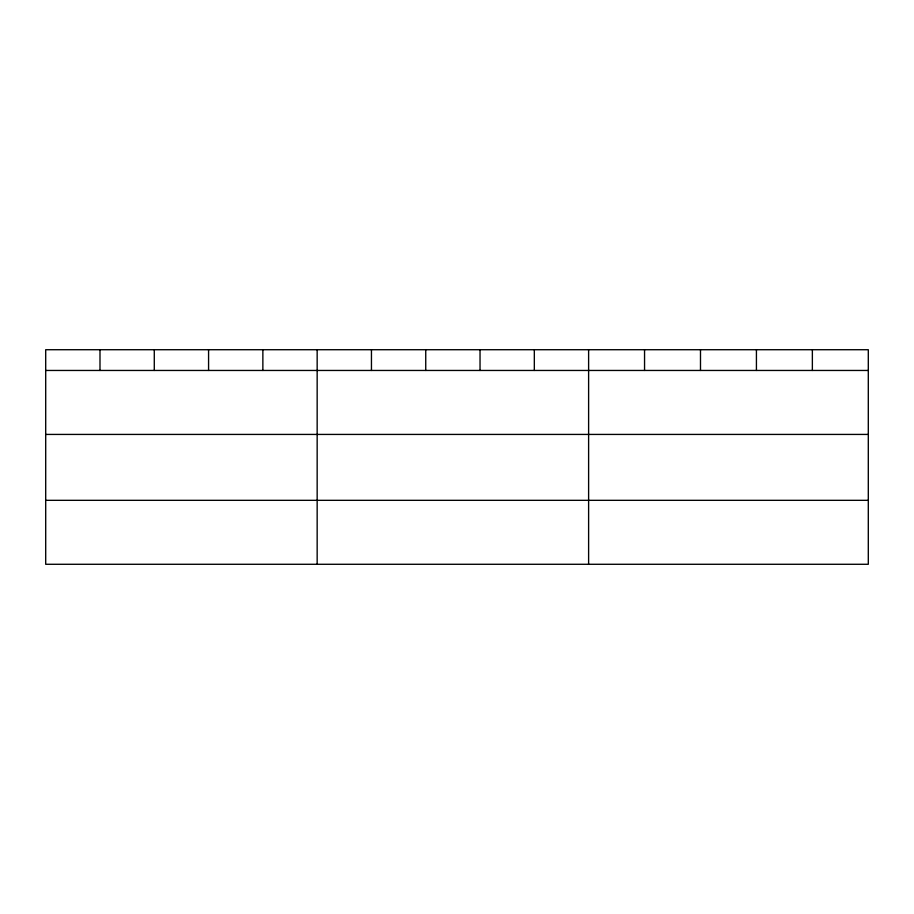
<?xml version="1.0" encoding="UTF-8"?>
<svg xmlns="http://www.w3.org/2000/svg" width="914" height="914" viewBox="0 0 914 914"><rect width="100%" height="100%" fill="white"/><g stroke="black" fill="none" stroke-linecap="round" stroke-linejoin="round"><path stroke-width="1.37" d="M868.3 434.424L868.3 349.719L45.7 349.719L45.7 564.281L868.3 564.281L868.3 434.424L45.7 434.424M45.7 370.456L868.3 370.456M45.7 500.324L868.3 500.324M812.363 349.719L812.363 370.456M756.426 349.719L756.426 370.456M700.49 349.719L700.49 370.456M644.553 349.719L644.553 370.456M588.616 349.719L588.616 564.281M534.324 349.719L534.324 370.456M480.033 349.719L480.033 370.456M425.741 349.719L425.741 370.456M371.45 349.719L371.45 370.456M317.158 349.719L317.158 564.281M262.866 349.719L262.866 370.456M208.575 349.719L208.575 370.456M154.283 349.719L154.283 370.456M99.992 349.719L99.992 370.456"/></g></svg>
